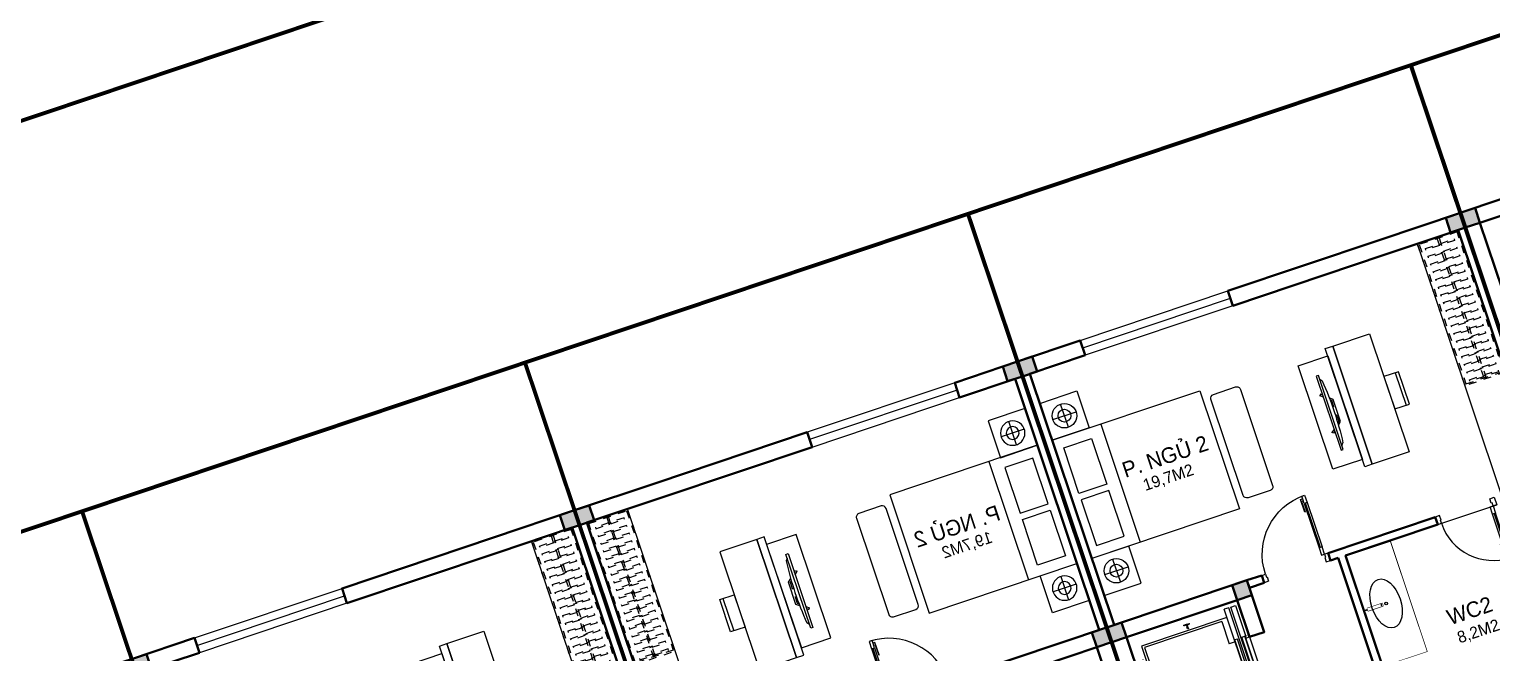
# Model space of a CAD drawing. Header units: metres. Extents: x 568332 to 569219, y 2065964 to 2066430.
# Drawn here: x 568479.99 to 568498.77, y 2066014.13 to 2066022.14 of the extents above; entities that cross this region are included whole.
import ezdxf

# ---------------------------------------------------------------- set-up
doc = ezdxf.new("R2010")
doc.units = ezdxf.units.M
for name, pattern in [('$AUDIT_BAD_LTYPE2', [0]), ('CENTER', [2, 1.25, -0.25, 0.25, -0.25]), ('HIDDEN', [0.375, 0.25, -0.125]), ('X-5M-G-MB PHONGNGU$0$HIDDEN2', [0.1875, 0.125, -0.0625])]:
    doc.linetypes.add(name, pattern=pattern)
doc.layers.get('0').update_dxf_attribs({"linetype": 'CONTINUOUS'})
doc.layers.get('DEFPOINTS').update_dxf_attribs({"linetype": 'CONTINUOUS'})
for name, color, linetype, lineweight in [('-CENTER', 143, 'CENTER', 13), ('-CONCRETE', 1, 'CONTINUOUS', 35), ('-DOOR', 137, 'CONTINUOUS', 9), ('-FURNITURE', 46, 'CONTINUOUS', 9), ('-LINE1', 7, 'CONTINUOUS', 18), ('-LINE2', 252, 'CONTINUOUS', 9), ('-STEEL1', 1, 'CONTINUOUS', 35), ('-WALL', 4, 'CONTINUOUS', 35), ('TEXT25', 2, 'CONTINUOUS', 13)]:
    doc.layers.add(name, color=color, linetype=linetype, lineweight=lineweight)
for name, color, linetype in [('-RANH GIOI LO DAT', 12, 'CONTINUOUS'), ('12. NET DIM', 252, 'CONTINUOUS'), ('ChiaLo', 128, 'CENTER'), ('ViaHeS', 32, 'CONTINUOUS')]:
    doc.layers.add(name, color=color, linetype=linetype)
doc.styles.add('SVN_AVO_thuong', font='')
doc.styles.add('T1', font='', dxfattribs={"height": 200})
doc.styles.get('SVN_AVO_thuong').set_extended_font_data('SVN-Avo')
doc.styles.get('T1').set_extended_font_data('VNgeometric Light')

# ---------------------------------------------------------------- blocks, each defined once
blk = doc.blocks.new('A$C5C575821')
at = {"layer": '-CONCRETE'}
h = blk.add_hatch(color=256, dxfattribs=at)
h.dxf.hatch_style = 1
h.paths.add_polyline_path([(-0.00237559899687767, 200.0000000000146), (-0.00237559899687767, 1.455191522836685e-11), (199.9976244010031, 1.455191522836685e-11), (199.9976244010031, 200.0000000000146)])
blk.add_lwpolyline([(-0.00237559899687767, 1.455191522836685e-11), (199.9976244010031, 1.455191522836685e-11), (199.9976244010031, 200.0000000000146), (-0.00237559899687767, 200.0000000000146)], close=True, dxfattribs=at)
blk = doc.blocks.new('truc M5')
at = {"layer": '-WALL'}
for p in [(-199.9976244010031, 14599.99999999999), (6400.002375597076, 14599.99999999999), (6400.002375597105, 9199.87447928566), (-199.997624400974, 4149.999999999985), (6400.002375597105, 4149.999999999985), (-199.9976244010031, -200.0000000000146), (2400.002345998771, -200.0000000000146)]:
    blk.add_blockref('A$C5C575821', p, dxfattribs=at)
blk = doc.blocks.new('M5-T3')
at = {"layer": '-RANH GIOI LO DAT', "linetype": 'HIDDEN', "ltscale": 10, "const_width": 50}
blk.add_lwpolyline([(204368.8479573731, -18716.26328133042), (194715.3211000395, -18716.26328133042), (194715.3211000345, -38716.26328131925), (196424.3200196228, -38716.26328106011), (203754.5367562266, -31724.05641189644)], close=True, dxfattribs=at)
at = {"layer": '-WALL'}
for p, q in [((195265.321100039, -20716.1377606161), (194715.321100039, -20716.1377606161)), ((194715.321100039, -20716.1377606161), (194715.321100039, -35716.1377606161)), ((195265.321100039, -20916.1377606161), (194915.321100039, -20916.1377606161)), ((194915.321100039, -20916.1377606161), (194915.321100039, -26116.26328132786))]:
    blk.add_line(p, q, dxfattribs=at)
at = {"layer": '-STEEL1'}
blk.add_blockref('truc M5', (194915.321100039, -35516.1377606161), dxfattribs=at)
blk = doc.blocks.new('Sink_Cicle')
blk.add_lwpolyline([(17.49999987077899, -50.00226151314564), (-17.49999987077899, -49.99773848685436), (-17.51615354442038, -252.2967581441626), (17.48384613892995, -252.3012811850058)], close=True)
blk.add_circle((0, -300), 17.5)
at = {"layer": 'DEFPOINTS'}
blk.add_line((0, -100), (0, 0), dxfattribs=at)
blk.add_wipeout([(17.499999870775355, -50.00226151314928), (-17.49999987078263, -49.99773848685436), (-17.516153544427652, -252.29675814416623), (17.48384613892631, -252.3012811850058)])
at = {"layer": '-FURNITURE', "linetype": 'Continuous'}
blk.add_ellipse((0, -300), major_axis=(-325, 0), ratio=0.5846153846153846, dxfattribs=at)
blk.add_line((-17.51421511289664, -237.2967582757119), (17.48578462866135, -237.3012813020032))
blk = doc.blocks.new('*U185')
at = {"ltscale": 300}
blk.add_lwpolyline([(0, 0), (1499.999999999953, 0), (1499.999999999953, -600), (0, -600)], close=True, dxfattribs=at)
blk.add_wipeout([(0, 7.275957614183426e-12), (1499.9999999999427, 7.275957614183426e-12), (1499.9999999999427, -600), (0, -600)], dxfattribs=at)
blk.add_blockref('Sink_Cicle', (749.9999999999764, 0), dxfattribs=at)
blk = doc.blocks.new('XR.MB.LM123$0$tvi 1')
blk.add_lwpolyline([(28.54445810673496, -2.291926648467779e-10), (28.54445810673496, -999.9999999999964), (-7.275957614183426e-12, -1000), (0, 0)], close=True)
for points in [[(28.54445810680045, -50.31958968611434), (52.37372755713295, -80.86315460130209)], [(-24.09820395050338, -235.5599978379832), (-39.09879504836863, -251.7939635238108)], [(0, -284.7849796677438), (-39.09879504836863, -251.7939635238108)], [(0, -255.9952397129928), (-24.09820395050338, -235.5599978379832)], [(69.66229681991535, -315.0836646851385), (111.1934016081432, -350.2927865858655), (111.193401608034, -649.712917566063), (69.68611289083492, -684.9110379843005)], [(89.09002233762294, -445.7449799550195), (89.09002233762294, -359.9578938602899), (70.91298945683957, -344.6203678706661)], [(89.09002233768115, -554.2550200447404), (89.09002233773936, -640.0421061392371), (70.91298945678864, -655.3796321293303)], [(89.09002233762294, -445.7449799550195), (73.49991829216015, -445.7449799550232)], [(89.09002233768115, -554.2550200447404), (73.49991829216015, -554.2550200447404)], [(0, -715.2150203320198), (-39.09879504836863, -748.2060364759491)], [(-24.09820395050338, -764.4400021620095), (-39.09879504836863, -748.2060364759491)], [(0, -744.004760287), (-24.09820395050338, -764.4400021620095)], [(28.54445810674224, -949.680410313882), (52.37372755713295, -919.1368453984578)]]:
    blk.add_lwpolyline(points)
blk.add_arc((-4025.16618952866, -499.9999999999964), 4099.025185406737, 354.1310878512652, 5.868912148527433)
blk = doc.blocks.new('*U188')
at = {"linetype": 'X-5M-G-MB PHONGNGU$0$HIDDEN2'}
for points in [[(0, 600.0000000004657), (0, 0), (2097.744466765977, -7.467387643661202e-10), (2097.744466765977, 599.9999999997189)], [(2077.744466765977, 579.9996613716455), (2077.744466765977, 19.9996613716457), (20, 20.00000000046566), (20, 580.0000000004657)], [(2077.744466765977, 286.6991212947278), (2077.744466765977, 313.0991212946346), (20, 313.0991212953813), (19.99999859370291, 286.6991212952417)], [(113.7817614636733, 319.1750910408318), (109.4317788550979, 319.1750910408318), (109.4317788550979, 280.441767644881), (113.7817614636733, 280.441767644881)], [(227.7817614636733, 319.1750910407849), (223.4317788550979, 319.1750910407849), (223.4317788550979, 280.4417676448341), (227.7817614636733, 280.4417676448341)], [(341.7817614636733, 319.175091040738), (337.4317788550979, 319.175091040738), (337.4317788550979, 280.4417676447872), (341.7817614636733, 280.4417676447872)], [(455.7817614636733, 319.1750910406911), (451.4317788550979, 319.1750910406911), (451.4317788550979, 280.4417676447403), (455.7817614636733, 280.4417676447403)], [(569.7817614636733, 319.1750910406442), (565.431778855098, 319.1750910406442), (565.431778855098, 280.4417676446934), (569.7817614636733, 280.4417676446934)], [(683.7817614636733, 319.1750910405973), (679.431778855098, 319.1750910405973), (679.431778855098, 280.4417676446465), (683.7817614636733, 280.4417676446465)], [(797.7817614636733, 319.1750910405504), (793.431778855098, 319.1750910405504), (793.431778855098, 280.4417676445996), (797.7817614636733, 280.4417676445996)], [(911.7817614636733, 319.1750910405035), (907.431778855098, 319.1750910405035), (907.431778855098, 280.4417676445527), (911.7817614636733, 280.4417676445527)], [(1025.781761463673, 319.1750910404566), (1021.431778855098, 319.1750910404566), (1021.431778855098, 280.4417676445057), (1025.781761463673, 280.4417676445057)], [(1139.781761463673, 319.1750910404097), (1135.431778855098, 319.1750910404097), (1135.431778855098, 280.4417676444588), (1139.781761463673, 280.4417676444588)], [(1253.781761463673, 319.1750910403628), (1249.431778855098, 319.1750910403628), (1249.431778855098, 280.4417676444119), (1253.781761463673, 280.4417676444119)], [(1367.781761463673, 319.1750910403159), (1363.431778855098, 319.1750910403159), (1363.431778855098, 280.441767644365), (1367.781761463673, 280.441767644365)], [(1481.781761463673, 319.175091040269), (1477.431778855098, 319.175091040269), (1477.431778855098, 280.4417676443181), (1481.781761463673, 280.4417676443181)], [(1595.781761463673, 319.175091040222), (1591.431778855098, 319.175091040222), (1591.431778855098, 280.4417676442712), (1595.781761463673, 280.4417676442712)], [(1709.781761463673, 319.1750910401751), (1705.431778855098, 319.1750910401751), (1705.431778855098, 280.4417676442243), (1709.781761463673, 280.4417676442243)], [(1823.781761463673, 319.1750910401282), (1819.431778855098, 319.1750910401282), (1819.431778855098, 280.4417676441774), (1823.781761463673, 280.4417676441774)], [(1937.781761463673, 319.1750910400813), (1933.431778855098, 319.1750910400813), (1933.431778855098, 280.4417676441305), (1937.781761463673, 280.4417676441305)], [(2051.781761463673, 319.1750910400344), (2047.431778855098, 319.1750910400344), (2047.431778855098, 280.4417676440836), (2051.781761463673, 280.4417676440836)]]:
    blk.add_lwpolyline(points, close=True, dxfattribs=at)
for points in [[(122.2409142897814, 313.1103512093413), (122.2409142897814, 515.2497102723445), (100.1765458012815, 515.2497102723445), (100.1765458012815, 313.1103512093413)], [(236.2409142897814, 313.1103512092944), (236.2409142897814, 515.2497102722975), (214.1765458012815, 515.2497102722975), (214.1765458012815, 313.1103512092944)], [(350.2409142897814, 313.1103512092475), (350.2409142897814, 515.2497102722507), (328.1765458012815, 515.2497102722507), (328.1765458012815, 313.1103512092475)], [(464.2409142897814, 313.1103512092006), (464.2409142897814, 515.2497102722037), (442.1765458012815, 515.2497102722037), (442.1765458012815, 313.1103512092006)], [(578.2409142897814, 313.1103512091537), (578.2409142897814, 515.2497102721569), (556.1765458012815, 515.2497102721569), (556.1765458012815, 313.1103512091537)], [(692.2409142897814, 313.1103512091068), (692.2409142897814, 515.24971027211), (670.1765458012815, 515.24971027211), (670.1765458012815, 313.1103512091068)], [(806.2409142897814, 313.1103512090599), (806.2409142897814, 515.249710272063), (784.1765458012815, 515.249710272063), (784.1765458012815, 313.1103512090599)], [(920.2409142897814, 313.110351209013), (920.2409142897814, 515.2497102720162), (898.1765458012815, 515.2497102720162), (898.1765458012815, 313.110351209013)], [(1034.240914289781, 313.1103512089661), (1034.240914289781, 515.2497102719692), (1012.176545801281, 515.2497102719692), (1012.176545801281, 313.1103512089661)], [(1148.240914289781, 313.1103512089192), (1148.240914289781, 515.2497102719224), (1126.176545801281, 515.2497102719224), (1126.176545801281, 313.1103512089192)], [(1262.240914289781, 313.1103512088723), (1262.240914289781, 515.2497102718754), (1240.176545801281, 515.2497102718754), (1240.176545801281, 313.1103512088723)], [(1376.240914289781, 313.1103512088254), (1376.240914289781, 515.2497102718285), (1354.176545801281, 515.2497102718285), (1354.176545801281, 313.1103512088254)], [(1490.240914289781, 313.1103512087785), (1490.240914289781, 515.2497102717816), (1468.176545801281, 515.2497102717816), (1468.176545801281, 313.1103512087785)], [(1604.240914289781, 313.1103512087315), (1604.240914289781, 515.2497102717347), (1582.176545801281, 515.2497102717347), (1582.176545801281, 313.1103512087315)], [(1718.240914289781, 313.1103512086846), (1718.240914289781, 515.2497102716878), (1696.176545801281, 515.2497102716878), (1696.176545801281, 313.1103512086846)], [(1832.240914289781, 313.1103512086377), (1832.240914289781, 515.2497102716409), (1810.176545801281, 515.2497102716409), (1810.176545801281, 313.1103512086377)], [(1946.240914289781, 313.1103512085908), (1946.240914289781, 515.2497102715939), (1924.176545801281, 515.2497102715939), (1924.176545801281, 313.1103512085908)], [(2060.240914289781, 313.1103512085439), (2060.240914289781, 515.2497102715471), (2038.176545801281, 515.2497102715471), (2038.176545801281, 313.1103512085439)], [(100.1765458012815, 286.7103512094345), (100.1765458012815, 92.0852110228024), (122.2409142897814, 92.0852110228024), (122.2409142897814, 286.7103512094345)], [(214.1765458012815, 286.7103512093876), (214.1765458012815, 92.08521102275549), (236.2409142897814, 92.08521102275549), (236.2409142897814, 286.7103512093876)], [(328.1765458012815, 286.7103512093407), (328.1765458012815, 92.08521102270858), (350.2409142897814, 92.08521102270858), (350.2409142897814, 286.7103512093407)], [(442.1765458012815, 286.7103512092938), (442.1765458012815, 92.08521102266168), (464.2409142897814, 92.08521102266168), (464.2409142897814, 286.7103512092938)], [(556.1765458012815, 286.7103512092469), (556.1765458012815, 92.08521102261477), (578.2409142897814, 92.08521102261477), (578.2409142897814, 286.7103512092469)], [(670.1765458012815, 286.7103512092), (670.1765458012815, 92.08521102256786), (692.2409142897814, 92.08521102256786), (692.2409142897814, 286.7103512092)], [(784.1765458012815, 286.7103512091531), (784.1765458012815, 92.08521102252095), (806.2409142897814, 92.08521102252095), (806.2409142897814, 286.7103512091531)], [(898.1765458012815, 286.7103512091062), (898.1765458012815, 92.08521102247404), (920.2409142897814, 92.08521102247404), (920.2409142897814, 286.7103512091062)], [(1012.176545801281, 286.7103512090592), (1012.176545801281, 92.08521102242715), (1034.240914289781, 92.08521102242715), (1034.240914289781, 286.7103512090592)], [(1126.176545801281, 286.7103512090123), (1126.176545801281, 92.08521102238024), (1148.240914289781, 92.08521102238024), (1148.240914289781, 286.7103512090123)], [(1240.176545801281, 286.7103512089654), (1240.176545801281, 92.08521102233333), (1262.240914289781, 92.08521102233333), (1262.240914289781, 286.7103512089654)], [(1354.176545801281, 286.7103512089186), (1354.176545801281, 92.08521102228642), (1376.240914289781, 92.08521102228642), (1376.240914289781, 286.7103512089186)], [(1468.176545801281, 286.7103512088717), (1468.176545801281, 92.0852110222395), (1490.240914289781, 92.0852110222395), (1490.240914289781, 286.7103512088717)], [(1582.176545801281, 286.7103512088247), (1582.176545801281, 92.0852110221926), (1604.240914289781, 92.0852110221926), (1604.240914289781, 286.7103512088247)], [(1696.176545801281, 286.7103512087778), (1696.176545801281, 92.0852110221457), (1718.240914289781, 92.0852110221457), (1718.240914289781, 286.7103512087778)], [(1810.176545801281, 286.7103512087309), (1810.176545801281, 92.08521102209879), (1832.240914289781, 92.08521102209879), (1832.240914289781, 286.7103512087309)], [(1924.176545801281, 286.710351208684), (1924.176545801281, 92.08521102205188), (1946.240914289781, 92.08521102205188), (1946.240914289781, 286.710351208684)], [(2038.176545801281, 286.7103512086371), (2038.176545801281, 92.08521102200497), (2060.240914289781, 92.08521102200497), (2060.240914289781, 286.7103512086371)]]:
    blk.add_lwpolyline(points, dxfattribs=at)
blk = doc.blocks.new('X-5M-G-MB PHONGNGU$0$A$C25DB0C3F')
at = {"elevation": -1.640194e-10}
for points in [[(197.042397281708, 437.8598038521595), (197.0369402521756, -4.041241481900215e-06), (2.670008689165115e-05, 0.002451622160151601), (0.005483729648403823, 437.8622595155612)], [(0.005483729648403823, 437.8622595155612), (197.0369402521756, 437.8622595153283), (197.0369402521756, -4.041241481900215e-06), (0.005483729648403823, -4.041226929984987e-06)]]:
    blk.add_lwpolyline(points, close=True, dxfattribs=at)
at = {"elevation": -1.640194e-10, "flags": 128}
blk.add_lwpolyline([(43.79146451898851, 437.8617138124537), (43.78600748942699, 0.001905919052660465)], dxfattribs=at)
blk = doc.blocks.new('G1600')
for p, q in [((137477.0741823114, -212827.2147267315), (139077.0741823114, -212827.2147267327)), ((137227.6935681712, -213391.7193460799), (137227.6935681718, -213076.8871672568)), ((139326.4547964507, -213391.7193460799), (139326.4547964501, -213076.8871672568)), ((137385.1096575831, -213234.3032566686), (137070.2774787599, -213234.3032566681)), ((139169.0387070388, -213234.3032566686), (139483.870885862, -213234.3032566681))]:
    blk.add_line(p, q)
blk.add_lwpolyline([(137477.074182311, -213484.2147267315), (137477.0741823123, -211484.2147267315), (139077.0741823123, -211484.2147267327), (139077.074182311, -213484.2147267327), (137477.074182311, -213484.2147267315)])
for points in [[(136977.074182316, -213484.2147267311), (136977.0741823163, -212984.3917867657), (137477.0741823113, -212984.3917867661), (137477.074182311, -213484.2147267315)], [(139577.0741823059, -213484.2147267331), (139577.0741823062, -212984.3917867677), (139077.0741823113, -212984.3917867673), (139077.074182311, -213484.2147267327)], [(137617.074182311, -213375.2147267316), (137617.0741823112, -212998.7147267316), (138234.5741823112, -212998.714726732), (138234.574182311, -213375.214726732)], [(138937.074182311, -213375.2147267325), (138937.0741823112, -212998.7147267325), (138319.5741823112, -212998.7147267321), (138319.574182311, -213375.2147267321)]]:
    blk.add_lwpolyline(points, close=True)
for centre, radius in [((137227.6935681715, -213234.3032566684), 157.4160894116067), ((137227.6935681715, -213234.3032566684), 82.41608941160666), ((139326.4547964504, -213234.3032566684), 157.4160894116067), ((139326.4547964504, -213234.3032566684), 82.41608941160666)]:
    blk.add_circle(centre, radius)
blk = doc.blocks.new('X-5M-DH-2-CORE$0$A$C75E80C28')
at = {"layer": '-LINE2', "linetype": 'Continuous', "ltscale": 2}
for p, q in [((-731.0000002632733, -148.9999999649008), (730.9999997367267, -148.9999999649299)), ((-731.0000002698944, -1304.999999934109), (-731.0000002632733, -148.9999999649008)), ((-700.0000002632733, -178.9999999649008), (699.9999997367267, -178.9999999649299)), ((-700.0000002699089, -1224.999999934109), (-700.0000002632733, -178.9999999649008)), ((-556.8000102631631, -112.4999999912397), (-560.0000102631166, -112.4999999912397)), ((-510.0000099998433, -21.5000000000291), (-510.0000099998579, -50.60000000000582)), ((-506.8000099998899, -21.5000000000291), (-510.0000099998433, -21.5000000000291)), ((-510.0000099998579, -108.5000000000291), (-510.0000099998433, -79.39999999999418)), ((-506.8000099998899, -21.5000000000291), (-506.8000099999044, -50.60000000000582)), ((-506.8000099999044, -108.5000000000291), (-506.8000099998899, -79.39999999999418)), ((-456.2000100000296, -56.79999999998836), (-500.6000099999364, -56.80000000001746)), ((-456.2000100000441, -60), (-500.600009999951, -60.0000000000291)), ((-456.2000100000296, -70), (-500.6000099999364, -70.0000000000291)), ((-456.2000100000296, -73.19999999995343), (-500.6000099999364, -73.19999999998254)), ((-453.2000100000441, -63), (-453.2000100000296, -67)), ((-450.0000099998579, -63), (-450.0000099998433, -67)), ((450.0000100000616, -63), (450.0000100000761, -67)), ((453.200010000015, -63), (453.2000100000296, -67)), ((456.2000100000296, -56.79999999998836), (500.6000100000529, -56.79999999998836)), ((456.200010000015, -60), (500.6000100000383, -60)), ((456.2000100000296, -70), (500.6000100000529, -70)), ((456.2000100000296, -73.19999999995343), (500.6000100000529, -73.19999999995343)), ((456.800009736864, -112.4999999912397), (460.0000097368174, -112.4999999912397)), ((506.8000100001227, -21.5), (510.0000100000761, -21.5)), ((506.8000100001227, -21.5), (506.8000100001082, -50.59999999997672)), ((506.8000100001227, -108.5), (506.8000100001227, -79.39999999996508)), ((510.0000100000761, -21.5), (510.0000100000616, -50.59999999997672)), ((510.0000100000761, -108.5), (510.0000100000761, -79.39999999996508)), ((699.9999997300911, -1224.999999934109), (699.9999997367267, -178.9999999649299)), ((730.9999997301056, -1304.999999934109), (730.9999997367267, -148.9999999649299)), ((839.9999997301056, -1304.999999934109), (-840.0000002698944, -1304.999999934109)), ((-840.0000002698944, -1364.999999934109), (-840.0000002698944, -1304.999999934109)), ((-700.0000002699089, -1224.999999934109), (-400.0000002699089, -1224.999999934138)), ((424.9999997301056, -1308.999999934109), (-425.0000002698944, -1308.999999934109)), ((-425.0000002699089, -1342.999999934109), (-425.0000002698944, -1308.999999934109)), ((-400.0000002698944, -1304.999999934138), (-400.0000002699089, -1224.999999934138)), ((-2.6989437174052e-07, -1308.999999934109), (-2.699089236557484e-07, -1342.999999934109)), ((699.9999997300911, -1224.999999934109), (399.9999997300911, -1224.999999934109)), ((399.9999997301056, -1304.999999934109), (399.9999997300911, -1224.999999934109)), ((424.9999997300911, -1342.999999934109), (424.9999997301056, -1308.999999934109)), ((839.9999997301056, -1364.999999934109), (839.9999997301056, -1304.999999934109)), ((839.9999997301056, -1364.999999934109), (-840.0000002698944, -1364.999999934109)), ((839.9999997301056, -1394.999999934109), (-840.0000002698944, -1394.999999934109)), ((-840.0000002698944, -1394.999999934109), (-840.0000002698944, -1454.999999934109)), ((-840.0000002698944, -1454.999999934109), (-435.0000002698944, -1454.999999934109)), ((-435.0000002698944, -1449.999999934109), (-435.0000002699089, -1459.999999934109)), ((-435.0000002698944, -1449.999999934109), (-400.0000002698944, -1449.999999934138)), ((-435.0000002699089, -1459.999999934109), (-425.0000002699089, -1459.999999934109)), ((-435.0000002698653, -1489.999999934109), (-435.0000002698653, -1499.999999934109)), ((-435.0000002698653, -1489.999999934109), (-425.0000002698653, -1489.999999934109)), ((-435.0000002698653, -1499.999999934109), (-400.0000002698653, -1499.999999934138)), ((-433.4000002698012, -1451.599999934086), (-433.4000002698012, -1458.399999934074)), ((-433.4000002698012, -1451.599999934086), (-401.6000002697547, -1451.599999934086)), ((-433.4000002698012, -1458.399999934074), (-425.0000002698944, -1458.399999934074)), ((-433.4000002697721, -1491.599999934086), (-433.4000002697721, -1498.399999934074)), ((-433.4000002697721, -1491.599999934086), (-425.0000002698653, -1491.599999934086)), ((-433.4000002697721, -1498.399999934074), (-401.6000002697256, -1498.399999934074)), ((429.9999997300911, -1405.999999934138), (-430.0000002699089, -1405.999999934109)), ((-430.0000002699089, -1405.999999934109), (-430.0000002698944, -1445.999999934109)), ((429.9999997301056, -1445.999999934138), (-430.0000002698944, -1445.999999934109)), ((424.9999997300911, -1342.999999934109), (-425.0000002699089, -1342.999999934109)), ((-425.0000002698944, -1458.399999934074), (-425.0000002699089, -1459.999999934109)), ((-425.0000002698653, -1489.999999934109), (-425.0000002698653, -1491.599999934086)), ((-401.6000002697547, -1451.599999934086), (-401.6000002697256, -1498.399999934074)), ((399.9999997301056, -1449.999999934109), (-400.0000002698944, -1449.999999934138)), ((-400.0000002698944, -1449.999999934138), (-400.0000002698653, -1499.999999934138)), ((-2.699089236557484e-07, -1405.999999934109), (-2.6989437174052e-07, -1445.999999934109)), ((399.9999997301056, -1449.999999934109), (399.9999997301347, -1499.999999934109)), ((434.9999997301056, -1449.999999934109), (399.9999997301056, -1449.999999934109)), ((434.9999997301347, -1499.999999934109), (399.9999997301347, -1499.999999934109)), ((401.5999997301988, -1451.599999934086), (401.5999997302279, -1498.399999934074)), ((433.3999997302453, -1451.599999934086), (401.5999997301988, -1451.599999934086)), ((433.3999997302744, -1498.399999934074), (401.5999997302279, -1498.399999934074)), ((433.3999997302453, -1458.399999934074), (424.9999997301056, -1458.399999934074)), ((424.9999997301056, -1458.399999934074), (424.9999997301056, -1459.999999934109)), ((434.9999997301056, -1459.999999934109), (424.9999997301056, -1459.999999934109)), ((424.9999997301347, -1489.999999934109), (424.9999997301347, -1491.599999934086)), ((434.9999997301347, -1489.999999934109), (424.9999997301347, -1489.999999934109)), ((433.3999997302744, -1491.599999934086), (424.9999997301347, -1491.599999934086)), ((429.9999997300911, -1405.999999934138), (429.9999997301056, -1445.999999934138)), ((433.3999997302453, -1451.599999934086), (433.3999997302453, -1458.399999934074)), ((433.3999997302744, -1491.599999934086), (433.3999997302744, -1498.399999934074)), ((434.9999997301056, -1449.999999934109), (434.9999997301056, -1459.999999934109)), ((839.9999997301056, -1454.999999934109), (434.9999997301056, -1454.999999934109)), ((434.9999997301347, -1489.999999934109), (434.9999997301347, -1499.999999934109)), ((839.9999997301056, -1394.999999934109), (839.9999997301056, -1454.999999934109))]:
    blk.add_line(p, q, dxfattribs=at)
for points in [[(-450.0000000000146, 0), (-450, -130), (450, -130), (449.9999999999854, 0)], [(-200, -29), (200.0000000001164, -29), (200.0000000001164, -101), (-200, -101)], [(-36.0000002632587, -583.9999999649008), (35.9999997367413, -583.9999999649008), (35.99999973675585, -983.9999999649008), (-36.00000026324415, -983.9999999649008)]]:
    blk.add_lwpolyline(points, close=True, dxfattribs=at)
for points in [[(-780.0000002632587, -788.9999999649008), (-751.0000002632587, -788.9999999649299, 0.414213562373095), (-750.0000002632733, -787.9999999649008), (-750.0000002632587, -783.9999999649008), (-750.0000002632587, -779.9999999649008, 0.414213562373095), (-751.0000002632733, -778.9999999649299), (-780.0000002632733, -778.9999999649881, -0.2569775838576673), (-784.1207396915852, -781.9399999648449), (-797.9000002631656, -781.939999964874, -0.414213562373095), (-800.9000002631656, -778.939999964874), (-804.0000002632587, -749.4999999649008, 0.414213562373095), (-807.0000002632587, -746.4999999649008), (-812.0000002632587, -746.4999999649008), (-812.0000002632587, -783.9999999649008), (-812.0000002632587, -821.4999999649008), (-807.0000002632587, -821.4999999649008, 0.414213562373095), (-804.0000002632587, -818.4999999649008), (-800.9000002631656, -789.0599999648693, -0.414213562373095), (-797.9000002631656, -786.0599999648693), (-784.1207396915852, -786.0599999648402, -0.2569775838576673), (-780.0000002632587, -788.9999999647553)], [(779.9999997367413, -788.9999999649299), (750.9999997367413, -788.9999999649008, -0.414213562373095), (749.9999997367267, -787.9999999649299), (749.9999997367413, -783.9999999649299), (749.9999997367413, -779.9999999649299, -0.414213562373095), (750.9999997367267, -778.9999999649008), (779.9999997368432, -778.9999999650172, 0.2569775838576673), (784.1207391653006, -781.939999964874), (797.899999736881, -781.9399999648449, 0.414213562373095), (800.899999736881, -778.9399999648449), (803.9999997367413, -749.4999999649008, -0.414213562373095), (806.9999997367413, -746.4999999649008), (811.9999997367413, -746.4999999649008), (811.9999997367413, -783.9999999649008), (811.9999997367413, -821.4999999649008), (806.9999997367413, -821.4999999649008, -0.414213562373095), (803.9999997367413, -818.4999999649008), (800.899999736881, -789.0599999648402, 0.414213562373095), (797.899999736881, -786.0599999648402), (784.1207391653006, -786.0599999648693, 0.2569775838576672), (779.9999997368577, -788.9999999647844)]]:
    blk.add_lwpolyline(points, format="xyb", dxfattribs=at)
for centre, radius, start, end in [((-500.600009999951, -50.60000000000582), 9.400000000001475, 180, 270), ((-500.6000099999364, -79.39999999999418), 9.399999999997844, 90, 180), ((-500.600009999951, -50.60000000000582), 6.200000000004374, 180, 270), ((-500.6000099999364, -79.39999999999418), 6.19999999999734, 90, 180), ((-456.2000100000441, -63), 6.19999999999713, 0, 90), ((-456.2000100000441, -63), 3.000000000000045, 0, 90), ((-456.2000100000296, -67), 6.20000000000076, 270, 0), ((-456.2000100000296, -67), 2.999999999999834, 270, 0), ((456.200010000015, -63), 6.19999999999713, 90, 180), ((456.2000100000296, -67), 6.20000000000076, 180, 270), ((456.200010000015, -63), 3.000000000000045, 90, 180), ((456.2000100000296, -67), 2.999999999999834, 180, 270), ((500.6000100000383, -50.59999999997672), 6.200000000004374, 270, 0), ((500.6000100000383, -50.59999999997672), 9.400000000001475, 270, 0), ((500.6000100000529, -79.39999999996508), 9.399999999997844, 0, 90), ((500.6000100000529, -79.39999999996508), 6.19999999999734, 0, 90)]:
    blk.add_arc(centre, radius, start, end, dxfattribs=at)
blk = doc.blocks.new('A$C3F71457E')
at = {"layer": '-CONCRETE'}
blk.add_lwpolyline([(-8.760252967476845e-09, -100.0000002632005), (0, 400), (-1500, 400.0000000000582), (-1500.00000001755, -1399.999999999942), (-1.754960976541042e-08, -1400), (-7.895869202911854e-08, -900.0000002632005), (199.9999999912397, -900.0000002982852), (199.9999999824504, -1600), (-1700.00000001755, -1600), (-1700, 600), (200, 600), (199.9999999912397, -100.0000002982852), (6.140908226370811e-08, -100.0000002632005)], dxfattribs=at)
at = {"layer": '-LINE1'}
blk.add_line((-7.895869202911854e-08, -900.0000002632005), (-8.760252967476845e-09, -100.0000002632005), dxfattribs=at)
at = {"layer": '-WALL'}
for p in [(-1699.997624401003, 399.9999999999854), (0.00237559899687767, 399.9999999999854), (-1699.997624401081, -1599.999999999959), (0.002375601565972829, -1600.000000021305)]:
    blk.add_blockref('A$C5C575821', p, dxfattribs=at)
at = {"color": 2, "rotation": 90}
blk.add_blockref('X-5M-DH-2-CORE$0$A$C75E80C28', (-1500.00000000876, -499.9999999999418), dxfattribs=at)
blk = doc.blocks.new('*U148')
at = {"linetype": '$AUDIT_BAD_LTYPE2'}
for p, q in [((70, 100), (69.99999999999999, 600.0000000000018)), ((89.99999999999999, 600.0000000000018), (90, 100))]:
    blk.add_line(p, q, dxfattribs=at)
for points in [[(49.99999999999999, 600.0000000000018), (89.99999999999999, 600.0000000000018), (89.99999999999999, 700.0000000000018), (49.99999999999999, 700.0000000000018), (49.99999999999999, 600.0000000000018)], [(49.99999999999999, 602.9059272893373), (50, 100)], [(50, 100), (90, 100), (90, 0), (50, 0), (50, 100)]]:
    blk.add_lwpolyline(points)
for points in [[(118.2698876160139, 494.515618111911), (118.2698876160139, 664.1349438079942), (89.99999999999999, 664.1349438079942), (89.99999999999999, 635.8650561920094), (112.6159100928053, 635.8650561920094), (112.6159100928053, 494.515618111911)], [(0, 0), (50, 0), (50, -40), (60, -40), (60, -99.99998804123416), (0, -99.99998804123416)], [(800.0000000000018, 7.105427357600876e-15), (750.0000000000018, 7.105427357600876e-15), (750.0000000000018, -40), (740.0000000000018, -40), (740.0000000000018, -99.99998804123415), (800.0000000000018, -99.99998804123415)]]:
    blk.add_lwpolyline(points, close=True)
at = {"linetype": '$AUDIT_BAD_LTYPE2', "ltscale": 0.3}
blk.add_arc((50, 0), 700.0000000000018, 0, 90, dxfattribs=at)
blk = doc.blocks.new('*U149')
at = {"linetype": '$AUDIT_BAD_LTYPE2'}
for p, q in [((70, 100), (70, 699.9999999999982)), ((90, 699.9999999999982), (90, 100))]:
    blk.add_line(p, q, dxfattribs=at)
for points in [[(50, 699.9999999999982), (90, 699.9999999999982), (90, 799.9999999999982), (50, 799.9999999999982), (50, 699.9999999999982)], [(50, 702.9059272893337), (50, 100)], [(50, 100), (90, 100), (90, 0), (50, 0), (50, 100)]]:
    blk.add_lwpolyline(points)
for points in [[(118.2698876160139, 594.5156181119073), (118.2698876160139, 764.1349438079906), (90, 764.1349438079906), (90, 735.8650561920058), (112.6159100928053, 735.8650561920058), (112.6159100928053, 594.5156181119073)], [(0, 0), (50, 0), (50, -40), (60, -40), (60, -99.99999999999272), (0, -99.99999999999272)], [(899.9999999999982, 1.3252863207713e-28), (849.9999999999982, 1.3252863207713e-28), (849.9999999999982, -40.00000000000001), (839.9999999999982, -40.00000000000001), (839.9999999999982, -99.99999999999272), (899.9999999999982, -99.99999999999272)]]:
    blk.add_lwpolyline(points, close=True)
at = {"linetype": '$AUDIT_BAD_LTYPE2', "ltscale": 0.3}
blk.add_arc((50, 0), 799.9999999999982, 0, 90, dxfattribs=at)
blk = doc.blocks.new('TRUC M4')
at = {"layer": '-WALL'}
for p in [(-199.9418558096513, 14600.00120303736), (5600.091917724931, 14600.00120303741), (-200.007142958144, 8999.88374196054), (5600.091917738144, 8999.884963189143), (-199.9977685408085, 4299.809166678519), (5600.091917724931, 4299.810387884143), (-199.9976244010031, -200.0000000000146), (5600.092061864736, -199.9987787943901)]:
    blk.add_blockref('A$C5C575821', p, dxfattribs=at)
blk = doc.blocks.new('M4- T3')
at = {"layer": '-DOOR'}
blk.add_line((721222.5264153124, 42841.25006676854), (722022.5264153148, 42841.25006676854), dxfattribs=at)
blk.add_lwpolyline([(717622.642821457, 46540.87345118196), (719622.642821457, 46540.87345118196), (719622.642821457, 46340.86712524043), (717622.642821457, 46340.86712524043)], close=True, dxfattribs=at)
blk.add_lwpolyline([(717622.642821457, 46440.85565562562), (719622.642821457, 46440.85565562562)], dxfattribs=at)
at = {"layer": '-FURNITURE'}
for points in [[(722122.6082896127, 42941.25006682116), (722122.6376646049, 46341.06484041251), (722672.549882103, 46341.06484030727), (722672.5205071107, 42941.25006671592)], [(720172.5991797622, 43941.52068756444), (720172.5991802705, 45341.2450742098), (720572.5997732268, 45341.2450741396), (720572.5997727185, 43941.52068749435)], [(720572.599773481, 45441.31821018194), (720672.599773481, 45441.31821018194), (720672.599773447, 43841.44755122454), (720572.599773447, 43841.44755122454)], [(720672.599773447, 45441.31821018194), (721172.599773447, 45441.31821018194), (721172.599773447, 43841.44755122454), (720672.599773447, 43841.44755122454)]]:
    blk.add_lwpolyline(points, close=True, dxfattribs=at)
blk.add_lwpolyline([(719022.7028667363, 45341.38313649296), (719322.7028667363, 45341.38291740224, -0.4142135623731122), (719372.702830221, 45291.38288088718), (719372.7018633438, 43991.38288088706, -0.4142135623731257), (719322.7018268288, 43941.38291740224), (719022.7018268288, 43941.38313649296, -0.4142135623730703), (718972.7018633438, 43991.38317300814), (718972.7028302213, 45291.38317300814, -0.4142135623730779)], format="xyb", close=True, dxfattribs=at)
at = {"layer": '-RANH GIOI LO DAT', "linetype": 'HIDDEN', "ltscale": 10, "const_width": 50}
blk.add_lwpolyline([(716772.6383235147, 48540.98193657298), (722772.6145765688, 48540.98193657286), (722772.6636013242, 28541.00532258167), (716772.6873482702, 28541.00532258167)], close=True, dxfattribs=at)
at = {"layer": '-WALL'}
for p, q in [((721672.642821457, 46540.8734512191), (722772.6194792537, 46540.88190639955)), ((722772.6194792537, 46540.88190639955), (722772.6553478593, 31540.69149495072)), ((722672.6229771082, 46340.8805667479), (721672.642821457, 46340.87336641892)), ((722672.6229763825, 42941.25006676854), (722672.6229771082, 46340.8805667479)), ((718872.5126631935, 42941.25006676854), (718672.7450527952, 42941.25006676854)), ((718872.5126631898, 42841.25006676854), (718672.7450527989, 42841.25006676854)), ((718872.5126631935, 42941.25006676854), (718872.5126631898, 42841.25006676854)), ((719772.512663207, 42841.25006676854), (719772.5126632042, 42941.25006676854)), ((719772.5126632042, 42941.25006676854), (721222.5264153159, 42941.25006676854)), ((719872.5191807905, 42841.25006676854), (719772.512663207, 42841.25006676854)), ((719872.5191807786, 36240.63030995608), (719872.5191807905, 42841.25006676854)), ((721222.5264153159, 42941.25006676854), (721222.5264153124, 42841.25006676854))]:
    blk.add_line(p, q, dxfattribs=at)
for points in [[(716772.5061456212, 42941.92087900433), (716772.4452977416, 46540.84528545388), (717622.642821457, 46540.85575474908), (717622.642821457, 46340.85555650228)], [(721672.642821457, 46540.8734512191), (719622.642821457, 46540.88027088383), (719622.642821457, 46340.86712524043), (721672.642821457, 46340.87336641892)], [(717622.642821457, 46340.85575474908), (716872.7175642748, 46340.84546701463), (716872.6871292905, 42941.92087900433)], [(718672.7450527989, 42841.25006676854), (718672.7450527952, 42941.25006676854)], [(718672.745052807, 42941.25006676854), (718672.745052807, 42841.25006676854)], [(718872.5126631816, 42841.25006676854), (718872.5126631816, 42941.25006676854)]]:
    blk.add_lwpolyline(points, dxfattribs=at)
at = {"layer": '-DOOR', "xscale": -1}
blk.add_blockref('*U149', (719772.5126631923, 42941.25006676854), dxfattribs=at)
at = {"layer": '-DOOR', "rotation": 180}
blk.add_blockref('*U148', (722022.5264153148, 42841.2500787273), dxfattribs=at)
at = {"layer": '-FURNITURE', "extrusion": (0, 0, -1), "xscale": 0.916666666665974, "yscale": 0.916666666665974, "zscale": -0.916666666665974, "rotation": 270}
blk.add_blockref('*U188', (-722672.6229771082, 46340.8805667479), dxfattribs=at)
at = {"layer": '-FURNITURE', "rotation": 270}
blk.add_blockref('G1600', (930356.9170735148, 182918.4573553204), dxfattribs=at)
at = {"layer": '-FURNITURE', "extrusion": (0, 0, -1), "rotation": 179.9963102775916}
blk.add_blockref('XR.MB.LM123$0$tvi 1', (-720350.4049022314, 44141.37286920442), dxfattribs=at)
at = {"layer": '-FURNITURE', "xscale": -1, "rotation": 359.9992859249025}
blk.add_blockref('X-5M-G-MB PHONGNGU$0$A$C25DB0C3F', (721369.6345776354, 44422.44929732782), dxfattribs=at)
at = {"layer": '-WALL', "xscale": -1, "rotation": 180}
blk.add_blockref('A$C3F71457E', (718472.7450528115, 41341.25006676854), dxfattribs=at)
at = {"layer": 'TEXT25'}
for s, height, style, p in [('P. NGỦ 2', 200, 'SVN_AVO_thuong', (717609.57391728, 44683.72911959414)), ('19,7M2', 150, 'T1', (717800.4889047502, 44442.7753743659)), ('WC2', 200, 'SVN_AVO_thuong', (720962.433069298, 41562.92226868686)), ('8,2M2', 150, 'T1', (721003.5548668671, 41304.30538186016))]:
    blk.add_text(s, height=height, rotation=359.9999999899488, dxfattribs=dict(at, style=style)).set_placement(p)
at = {"layer": '-FURNITURE', "extrusion": (0, 0, -1), "xscale": -1, "zscale": -1, "rotation": 270}
blk.add_blockref('*U185', (-719972.4526479817, 41341.25006676854), dxfattribs=at)
at = {"layer": '-WALL'}
for p, q in [((719972.445700536, 42841.25006676854), (719972.4456291152, 40441.25009818694)), ((721222.5264153124, 42841.25006676854), (719972.445700536, 42841.25006676854))]:
    blk.add_line(p, q, dxfattribs=at)
at = {"layer": '-STEEL1'}
blk.add_blockref('TRUC M4', (716972.3912198066, 31740.84808886312), dxfattribs=at)
blk = doc.blocks.new('M4-T3.1')
at = {"layer": '-RANH GIOI LO DAT', "linetype": 'HIDDEN', "ltscale": 10, "const_width": 50}
blk.add_lwpolyline([(460952.4807874031, 48541.1844884125), (466952.4570404572, 48541.18448841239), (466952.5060652128, 28541.20787442131), (460952.5298121587, 28541.20787442131)], close=True, dxfattribs=at)

msp = doc.modelspace()

# ---------------------------------------------------------------- linework, layer by layer
at = {"layer": 'ChiaLo', "ltscale": 5}
for points in [[(568505.517432517, 2066029.562470265), (568379.5329773473, 2065987.282705811)], [(568506.8843550032, 2066024.747152909), (568381.1237619433, 2065982.542515481)], [(568497.7324440706, 2066021.675816545), (568504.0955897111, 2066002.715033602)], [(568492.0442156742, 2066019.76687503), (568498.4073613146, 2066000.806092087)], [(568492.0442735174, 2066019.76693027), (568498.407419158, 2066000.806147327)], [(568486.3559872777, 2066017.857933514), (568492.7191329182, 2065998.897150571)], [(568480.6677588812, 2066015.948991999), (568487.0309045218, 2065996.988209056)], [(568480.6678275313, 2066015.949015038), (568487.0309731719, 2065996.988232095)]]:
    msp.add_lwpolyline(points, dxfattribs=at)
at = {"layer": 'ViaHeS'}
msp.add_lwpolyline([(568506.884355003, 2066024.747152909), (568505.5174325168, 2066029.562470265), (568379.5329773474, 2065987.282705811), (568381.1237619437, 2065982.542515481), (568506.8843550029, 2066024.747152909)], dxfattribs=at)

# ---------------------------------------------------------------- next in the draw order: block references
at = {"layer": '-WALL', "color": 2, "true_color": 0xf1eb1f, "xscale": 0.001, "yscale": 0.001, "zscale": 0.001, "rotation": 18.55129228274907}
msp.add_blockref('M5-T3', (568307.180077572, 2065977.470322189), dxfattribs=at)
at = {"layer": '12. NET DIM', "color": 2, "true_color": 0xf1eb1f, "xscale": -0.001, "yscale": 0.001, "zscale": 0.001, "rotation": 198.5514997324876}
msp.add_blockref('M4-T3.1', (568026.6312932107, 2065920.052162917), dxfattribs=at)

# ---------------------------------------------------------------- next in the draw order: block references
at = {"layer": '-CENTER', "color": 2, "true_color": 0xf1eb1f, "xscale": -0.001, "yscale": 0.001, "zscale": 0.001, "rotation": 18.55149990383196}
msp.add_blockref('M4- T3', (569187.0169373692, 2066201.794479705), dxfattribs=at)

# ---------------------------------------------------------------- next in the draw order: block references
at = {"layer": '-CENTER', "color": 2, "true_color": 0xf1eb1f, "xscale": 0.001, "yscale": 0.001, "zscale": 0.001, "rotation": 18.55149973248752}
msp.add_blockref('M4- T3', (567816.5850452505, 2065741.884228666), dxfattribs=at)

# ---------------------------------------------------------------- next in the draw order: block references
at = {"layer": '-CENTER', "color": 2, "true_color": 0xf1eb1f, "yscale": 0.001, "zscale": 0.001}
for p, xscale, rotation in [((567827.9626960044, 2065745.702481392), 0.001, 18.55149973248752), ((569175.6404913832, 2066197.976564473), -0.001, 18.55149990383196)]:
    msp.add_blockref('M4- T3', p, dxfattribs=dict(at, xscale=xscale, rotation=rotation))

doc.saveas('drawing.dxf')
